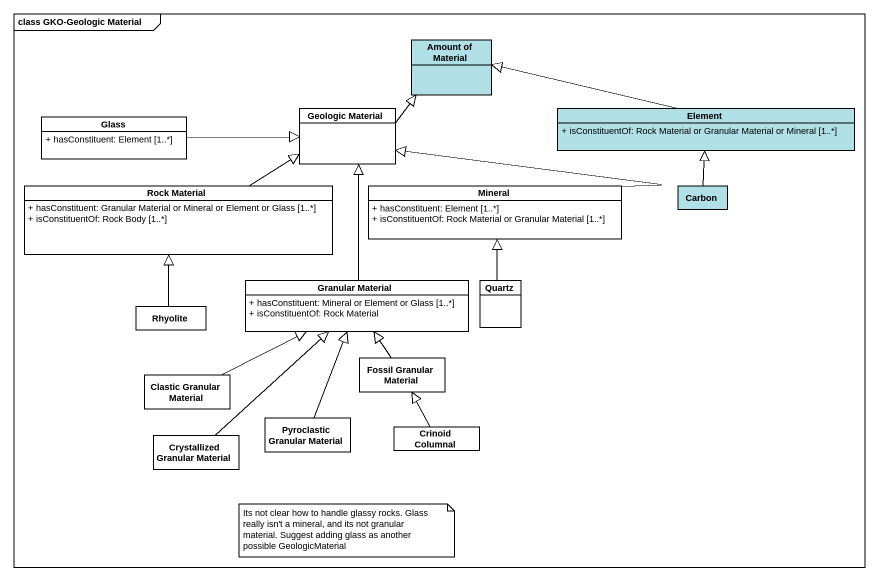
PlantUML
@startuml
mainframe class GKO-Geologic Material
hide circle
hide empty members
skinparam classAttributeIconSize 0
class "Amount of Material" as Amount_of_Material #B0E0E6
class Glass {
  + hasConstituent: Element [1..*]
}
class "Geologic Material" as Geologic_Material
class Element #B0E0E6 {
  + isConstituentOf: Rock Material or Granular Material or Mineral [1..*]
}
class "Rock Material" as Rock_Material {
  + hasConstituent: Granular Material or Mineral or Element or Glass [1..*]
  + isConstituentOf: Rock Body [1..*]
}
class Mineral {
  + hasConstituent: Element [1..*]
  + isConstituentOf: Rock Material or Granular Material [1..*]
}
class Carbon #B0E0E6
class "Granular Material" as Granular_Material {
  + hasConstituent: Mineral or Element or Glass [1..*]
  + isConstituentOf: Rock Material
}
class Quartz
class Rhyolite
class "Fossil Granular Material" as Fossil_Granular_Material
class "Clastic Granular Material" as Clastic_Granular_Material
class "Crystallized Granular Material" as Crystallized_Granular
class "Pyroclastic Granular Material" as Pyroclastic_Granular
class "Crinoid Columnal" as Crinoid_Columnal
Glass -right-|> Geologic_Material
Geologic_Material -up-|> Amount_of_Material
Element -left-|> Amount_of_Material
Rock_Material -right-|> Geologic_Material
Mineral -left-|> Geologic_Material
Carbon -up-|> Element
Granular_Material -up-|> Geologic_Material
Quartz -up-|> Mineral
Rhyolite -up-|> Rock_Material
Fossil_Granular_Material -up-|> Granular_Material
Clastic_Granular_Material -right-|> Granular_Material
Crystallized_Granular -up-|> Granular_Material
Pyroclastic_Granular -up-|> Granular_Material
Crinoid_Columnal -up-|> Fossil_Granular_Material
note as N1
  Its not clear how to handle glassy rocks. Glass really isn't a mineral, and its not granular material. Suggest adding glass as another possible GeologicMaterial
end note
@enduml
